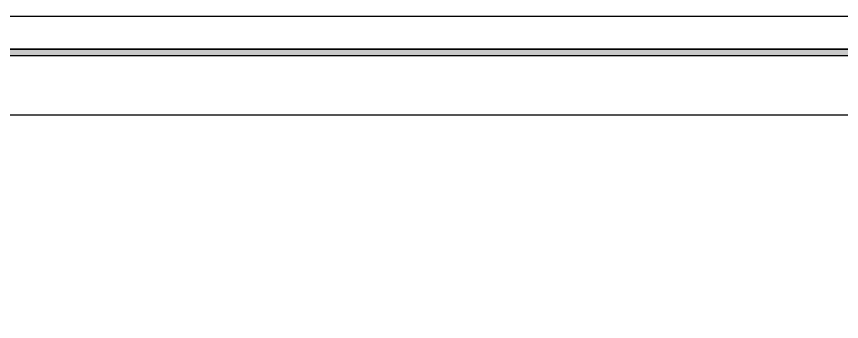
# Model space of a CAD drawing. Extents: x 11477420 to 23072185, y -28506554 to -14238804.
# Drawn here: x 11529298 to 11539376, y -14243328 to -14239604 of the extents above; entities that cross this region are included whole.
import ezdxf
from ezdxf.enums import TextEntityAlignment as Align

# ---------------------------------------------------------------- set-up
doc = ezdxf.new("R2010")
doc.units = 0
doc.header["$LTSCALE"] = 50
doc.header["$MEASUREMENT"] = 0
doc.layers.get('DEFPOINTS').update_dxf_attribs({"linetype": 'CONTINUOUS'})
for name, color, linetype in [('3.기호.계단선', 30, 'CONTINUOUS'), ('F-SYM', 7, 'CONTINUOUS'), ('FORM(YOURNAME)-11', 1, 'CONTINUOUS')]:
    doc.layers.add(name, color=color, linetype=linetype)
doc.styles.add('YOURNAME', font='HY울릉도M.TTF')
doc.linetypes.add('BATTING', pattern='A,0.00254,-2.54,[134,ltypeshp.shx,S=2.54,R=0,X=-2.54,Y=0],-5.08,[134,ltypeshp.shx,S=2.54,R=180,X=2.54,Y=0],-2.54', length=10.16254)

# ---------------------------------------------------------------- blocks, each defined once
blk = doc.blocks.new('FORM-PLAN')
at = {"layer": 'FORM(YOURNAME)-11'}
h = blk.add_hatch(color=256, dxfattribs=at)
h.dxf.hatch_style = 1
h.paths.add_polyline_path([(-71444, 55115), (10556, 55115), (10556, 54915), (-71444, 54915)])
h.paths.add_polyline_path([(-71444, -2085), (10556, -2085), (10556, -2285), (-71444, -2285)])
at = {"layer": 'DEFPOINTS', "color": 158}
for points in [[(-71444, -2285), (10556, -2285), (10556, 55115), (-71444, 55115)], [(-69444, 53115), (-64, 53115), (-64, 1215), (-69444, 1215)]]:
    blk.add_lwpolyline(points, close=True, dxfattribs=at)
at = {"layer": 'FORM(YOURNAME)-11', "color": 250}
blk.add_lwpolyline([(-72444, -3285), (11556, -3285), (11556, 56115), (-72444, 56115)], close=True, dxfattribs=at)
at = {"layer": 'FORM(YOURNAME)-11'}
blk.add_lwpolyline([(-71444, 55115), (10556, 55115), (10556, 54915), (-71444, 54915)], close=True, dxfattribs=at)
at = {"layer": 'FORM(YOURNAME)-11', "color": 3, "style": 'YOURNAME'}
for tag, height, p in [('1', 450, (9905, 18188)), ('2', 450, (9905, 17544)), ('3', 450, (9905, 16257)), ('4', 450, (9905, 14326)), ('5', 515, (9905, 12009)), ('6', 515, (9905, 9757)), ('7', 515, (9905, 7504)), ('8', 515, (9905, 5252)), ('9', 515, (9905, 2999)), ('10', 515, (5655, 811)), ('11', 515, (9905, 747)), ('12', 515, (5655, -1441)), ('13', 515, (9905, -1441))]:
    blk.add_attdef(tag, text='', height=height, dxfattribs=at).set_placement(p, align=Align.MIDDLE_RIGHT)
blk = doc.blocks.new('*U528')
at = {"layer": 'F-SYM', "xscale": 0.4, "yscale": 0.4, "zscale": 0.4}
blk.add_blockref('FORM-PLAN', (11541598, -14262051), dxfattribs=at)

msp = doc.modelspace()

# ---------------------------------------------------------------- block references
at = {"layer": '3.기호.계단선', "linetype": 'BATTING'}
msp.add_blockref('*U528', (0, 0), dxfattribs=at)

doc.saveas('drawing.dxf')
